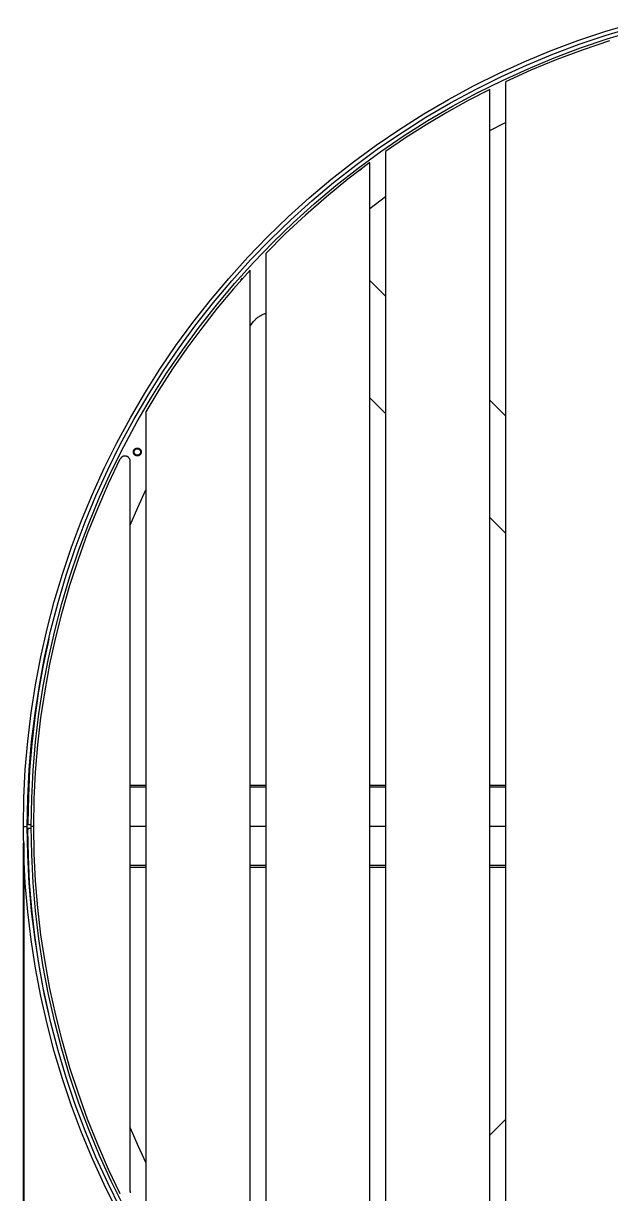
# Model space of a CAD drawing. Header units: inches. Extents: x 6 to 196, y 6 to 118.
# Drawn here: x 12.09 to 29.81, y 24.28 to 59.6 of the extents above; entities that cross this region are included whole.
import ezdxf

# ---------------------------------------------------------------- set-up
doc = ezdxf.new("R2010")
doc.units = ezdxf.units.IN
doc.header["$PDSIZE"] = -1
doc.layers.add('ZANO_R', color=7, linetype='Continuous', lineweight=0)
doc.layers.add('ZANO_W', color=1, linetype='Continuous', lineweight=0)
doc.styles.get("Standard").update_dxf_attribs({"font": 'ARIALUNI.TTF'})
doc.dimstyles.new('amerykanie', dxfattribs={"dimtxt": 50, "dimasz": 50, "dimexe": 0.5, "dimexo": 0.5, "dimgap": 1, "dimtad": 1, "dimdec": 0, "dimzin": 0, "dimlunit": 5, "dimtxsty": 'Standard', "dimcen": 0.09, "dimclrd": 1, "dimclre": 1, "dimclrt": 1, "dimazin": 0, "dimtfac": 1, "dimtdec": 0, "dimtmove": 0, "dimatfit": 3, "dimfxl": 1, "dimtzin": 0, "dimarcsym": 1})

# ---------------------------------------------------------------- blocks, each defined once
blk = doc.blocks.new('*D351')
at = {"layer": 'Defpoints', "color": 0}
for p in [(12.095, 35.339), (62.489, 35.339), (62.489, 6.297)]:
    blk.add_point(p, dxfattribs=at)
at = {"layer": 'ZANO_W', "color": 1, "lineweight": -2}
for p, q in [((12.095, 34.839), (12.095, 5.797)), ((62.489, 34.839), (62.489, 5.797)), ((13.095, 6.297), (61.489, 6.297))]:
    blk.add_line(p, q, dxfattribs=at)
at = {"layer": 'ZANO_W', "color": 1}
for points in [[(13.095, 6.464), (13.095, 6.13), (12.095, 6.297)], [(61.489, 6.13), (61.489, 6.464), (62.489, 6.297)]]:
    blk.add_solid(points, dxfattribs=at)
at = {"layer": 'ZANO_W', "color": 1, "insert": (37.292, 7.316), "char_height": 1, "attachment_point": 5}
blk.add_mtext('50 3/8', dxfattribs=at)

msp = doc.modelspace()

# ---------------------------------------------------------------- linework, layer by layer
at = {"layer": 'ZANO_R'}
for p, q in [((28.85399, 59.08122), (29.66949, 59.35546)), ((29.66949, 59.35546), (30.49388, 59.6017)), ((29.70522, 59.24288), (30.52575, 59.48796)), ((29.74095, 59.1303), (30.55761, 59.37423)), ((28.04832, 58.77929), (28.85399, 59.08122)), ((28.89354, 58.96993), (29.70522, 59.24288)), ((28.93309, 58.85863), (29.74095, 59.1303)), ((29.81159, 59.07006), (29.0089, 58.80195)), ((27.25344, 58.45004), (28.04832, 58.77929)), ((27.30049, 58.34171), (28.09165, 58.66942)), ((28.09165, 58.66942), (28.89354, 58.96993)), ((28.13498, 58.55954), (28.93309, 58.85863)), ((29.0089, 58.80195), (28.21578, 58.5067)), ((26.47025, 58.09384), (27.25344, 58.45004)), ((26.52098, 57.98718), (27.30049, 58.34171)), ((27.34755, 58.23338), (28.13498, 58.55954)), ((28.21578, 58.5067), (27.43317, 58.18464)), ((25.69969, 57.71111), (26.47025, 58.09384)), ((25.75403, 57.60624), (26.52098, 57.98718)), ((26.57171, 57.88052), (27.34755, 58.23338)), ((27.43317, 58.18464), (26.66196, 57.83616)), ((24.94264, 57.3023), (25.69969, 57.71111)), ((25.00053, 57.19934), (25.75403, 57.60624)), ((26.18952, 57.6068), (25.53807, 57.26992)), ((25.80837, 57.50137), (26.57171, 57.88052)), ((26.18952, 13.07134), (26.18952, 57.6068)), ((26.66196, 57.83616), (26.66196, 12.84197)), ((24.19999, 56.86787), (24.94264, 57.3023)), ((25.53807, 57.26992), (24.89683, 56.91398)), ((25.05842, 57.09639), (25.80837, 57.50137)), ((24.26136, 56.76696), (25.00053, 57.19934)), ((24.89683, 56.91398), (24.26635, 56.5393)), ((24.32273, 56.66604), (25.05842, 57.09639)), ((23.47261, 56.40835), (24.19999, 56.86787)), ((23.53739, 56.30959), (24.26136, 56.76696)), ((23.60216, 56.21082), (24.32273, 56.66604)), ((24.26635, 56.5393), (23.6472, 56.1462)), ((26.18952, 56.36783), (26.66196, 56.61055)), ((22.76133, 55.92426), (23.47261, 56.40835)), ((22.82945, 55.82777), (23.53739, 56.30959)), ((22.89756, 55.73127), (23.60216, 56.21082)), ((22.067, 55.41617), (22.76133, 55.92426)), ((22.13837, 55.32206), (22.82945, 55.82777)), ((23.6472, 56.1462), (23.0399, 55.73502)), ((22.20974, 55.22794), (22.89756, 55.73127)), ((23.0399, 55.73502), (23.0399, 14.94312)), ((21.39043, 54.88467), (22.067, 55.41617)), ((21.46496, 54.79305), (22.13837, 55.32206)), ((21.5395, 54.70143), (22.20974, 55.22794)), ((22.56745, 55.39661), (21.90126, 54.89009)), ((22.25413, 55.16279), (22.30543, 55.2016)), ((22.56745, 15.28153), (22.56745, 55.39661)), ((20.73239, 54.33038), (21.39043, 54.88467)), ((20.81001, 54.24135), (21.46496, 54.79305)), ((21.90126, 54.89009), (21.25248, 54.36145)), ((22.56745, 55.00406), (22.56745, 55.00843)), ((20.88763, 54.15233), (21.5395, 54.70143)), ((20.09366, 53.75394), (20.73239, 54.33038)), ((20.17427, 53.66762), (20.81001, 54.24135)), ((20.25489, 53.5813), (20.88763, 54.15233)), ((21.25248, 54.36145), (20.62184, 53.8113)), ((22.56745, 54.01156), (23.0399, 54.3746)), ((19.47498, 53.15604), (20.09366, 53.75394)), ((20.62184, 53.8113), (20.01006, 53.24024)), ((19.5585, 53.07252), (20.17427, 53.66762)), ((19.64201, 52.989), (20.25489, 53.5813)), ((18.87707, 52.53736), (19.47498, 53.15604)), ((18.96339, 52.45674), (19.5585, 53.07252)), ((20.01006, 53.24024), (19.41783, 52.64894)), ((19.04971, 52.37613), (19.64201, 52.989)), ((19.41783, 52.64894), (19.41783, 18.0292)), ((19.46345, 52.69593), (19.47047, 52.70313)), ((18.30064, 51.89863), (18.87707, 52.53736)), ((18.38966, 51.82101), (18.96339, 52.45674)), ((18.47869, 51.74338), (19.04971, 52.37613)), ((18.94538, 52.14738), (18.44045, 51.57905)), ((18.94538, 18.53076), (18.94538, 52.14738)), ((17.74635, 51.24059), (18.30064, 51.89863)), ((17.83797, 51.16605), (18.38966, 51.82101)), ((17.92959, 51.09151), (18.47869, 51.74338)), ((18.44045, 51.57905), (17.95312, 50.99555)), ((18.67004, 51.84181), (18.72101, 51.89914)), ((18.94538, 51.73736), (18.94538, 51.74085)), ((23.0399, 51.36279), (22.56745, 51.83523)), ((17.21485, 50.56401), (17.74635, 51.24059)), ((17.30896, 50.49265), (17.83797, 51.16605)), ((17.40307, 50.42128), (17.92959, 51.09151)), ((17.95312, 50.99555), (17.48384, 50.39744)), ((16.70676, 49.86968), (17.21485, 50.56401)), ((18.94538, 50.46772), (19.05149, 50.59549)), ((19.05149, 50.59549), (19.06869, 50.61537)), ((19.06869, 50.61537), (19.08655, 50.63467)), ((19.08655, 50.63467), (19.10504, 50.65336)), ((19.10504, 50.65336), (19.12415, 50.67142)), ((19.12415, 50.67142), (19.14384, 50.68884)), ((19.14384, 50.68884), (19.16411, 50.70558)), ((19.16411, 50.70558), (19.18492, 50.72165)), ((19.18492, 50.72165), (19.20626, 50.737)), ((19.20626, 50.737), (19.2281, 50.75164)), ((19.2281, 50.75164), (19.25042, 50.76554)), ((19.25042, 50.76554), (19.27319, 50.77869)), ((19.27319, 50.77869), (19.29638, 50.79107)), ((19.29638, 50.79107), (19.31998, 50.80266)), ((19.31998, 50.80266), (19.34395, 50.81347)), ((19.34395, 50.81347), (19.36826, 50.82346)), ((19.36826, 50.82346), (19.3929, 50.83264)), ((19.3929, 50.83264), (19.41783, 50.841)), ((16.80325, 49.80157), (17.30896, 50.49265)), ((16.89974, 49.73346), (17.40307, 50.42128)), ((17.48384, 50.39744), (17.03305, 49.78528)), ((16.22267, 49.15841), (16.70676, 49.86968)), ((16.32143, 49.09363), (16.80325, 49.80157)), ((16.42019, 49.02885), (16.89974, 49.73346)), ((17.03305, 49.78528), (16.60118, 49.15963)), ((15.76314, 48.43103), (16.22267, 49.15841)), ((16.60118, 49.15963), (16.18862, 48.52107)), ((15.86406, 48.36966), (16.32143, 49.09363)), ((15.96498, 48.30829), (16.42019, 49.02885)), ((15.32872, 47.68838), (15.76314, 48.43103)), ((16.18862, 48.52107), (15.79576, 47.87021)), ((15.43167, 47.63049), (15.86406, 48.36966)), ((15.53463, 47.5726), (15.96498, 48.30829)), ((22.56745, 48.2919), (23.0399, 47.81946)), ((26.66196, 47.74072), (26.18952, 48.21316)), ((15.79576, 47.87021), (15.79576, 22.80792)), ((15.81454, 47.90237), (15.81472, 47.90268)), ((14.9199, 46.93133), (15.32872, 47.68838)), ((15.02477, 46.87699), (15.43167, 47.63049)), ((15.12964, 46.82265), (15.53463, 47.5726)), ((14.53717, 46.16076), (14.9199, 46.93133)), ((14.64384, 46.11004), (15.02477, 46.87699)), ((14.7505, 46.05931), (15.12964, 46.82265)), ((15.42034, 46.6524), (15.42041, 46.65648)), ((15.42041, 46.64833), (15.42034, 46.6524)), ((15.42041, 46.65648), (15.42062, 46.66055)), ((15.42062, 46.64426), (15.42041, 46.64833)), ((15.42062, 46.66055), (15.42097, 46.66462)), ((15.42097, 46.64019), (15.42062, 46.64426)), ((15.42097, 46.66462), (15.42146, 46.66866)), ((15.42146, 46.63615), (15.42097, 46.64019)), ((15.42146, 46.66866), (15.42209, 46.67269)), ((15.42209, 46.63212), (15.42146, 46.63615)), ((15.42209, 46.67269), (15.42286, 46.6767)), ((15.42286, 46.62811), (15.42209, 46.63212)), ((15.42286, 46.6767), (15.42377, 46.68067)), ((15.42377, 46.68067), (15.42482, 46.68461)), ((15.42482, 46.68461), (15.426, 46.68852)), ((15.426, 46.68852), (15.42731, 46.69238)), ((15.42731, 46.69238), (15.42875, 46.69619)), ((15.42875, 46.69619), (15.43033, 46.69995)), ((15.43033, 46.69995), (15.43204, 46.70365)), ((15.43204, 46.70365), (15.43387, 46.70729)), ((15.43387, 46.70729), (15.43583, 46.71087)), ((15.43583, 46.71087), (15.4379, 46.71438)), ((15.4379, 46.71438), (15.4401, 46.71781)), ((15.44002, 46.6524), (15.44008, 46.6558)), ((15.44008, 46.64901), (15.44002, 46.6524)), ((15.44008, 46.6558), (15.44026, 46.6592)), ((15.44026, 46.64561), (15.44008, 46.64901)), ((15.4401, 46.71781), (15.44242, 46.72117)), ((15.44026, 46.6592), (15.44055, 46.66258)), ((15.44055, 46.64223), (15.44026, 46.64561)), ((15.44055, 46.66258), (15.44096, 46.66595)), ((15.44096, 46.63886), (15.44055, 46.64223)), ((15.44096, 46.66595), (15.44149, 46.66931)), ((15.44149, 46.6355), (15.44096, 46.63886)), ((15.44149, 46.66931), (15.44213, 46.67265)), ((15.44213, 46.63216), (15.44149, 46.6355)), ((15.44213, 46.67265), (15.44288, 46.67596)), ((15.44288, 46.62885), (15.44213, 46.63216)), ((15.44242, 46.72117), (15.44485, 46.72444)), ((15.44288, 46.67596), (15.44375, 46.67924)), ((15.44375, 46.67924), (15.44474, 46.6825)), ((15.44474, 46.6825), (15.44583, 46.68571)), ((15.44485, 46.72444), (15.44739, 46.72763)), ((15.44583, 46.68571), (15.44704, 46.68889)), ((15.44704, 46.68889), (15.44835, 46.69202)), ((15.44739, 46.72763), (15.45004, 46.73073)), ((15.44835, 46.69202), (15.44977, 46.69511)), ((15.44977, 46.69511), (15.4513, 46.69815)), ((15.45004, 46.73073), (15.4528, 46.73373)), ((15.4513, 46.69815), (15.45293, 46.70113)), ((15.4528, 46.73373), (15.45566, 46.73664)), ((15.45293, 46.70113), (15.45466, 46.70405)), ((15.45466, 46.70405), (15.45649, 46.70691)), ((15.45566, 46.73664), (15.45861, 46.73945)), ((15.45649, 46.70691), (15.45842, 46.70971)), ((15.45842, 46.70971), (15.46045, 46.71243)), ((15.45861, 46.73945), (15.46167, 46.74215)), ((15.46045, 46.71243), (15.46257, 46.71509)), ((15.46167, 46.74215), (15.46481, 46.74475)), ((15.46257, 46.71509), (15.46478, 46.71767)), ((15.46478, 46.71767), (15.46707, 46.72018)), ((15.46481, 46.74475), (15.46804, 46.74723)), ((15.46707, 46.72018), (15.46946, 46.7226)), ((15.46804, 46.74723), (15.47136, 46.74961)), ((15.46946, 46.7226), (15.47192, 46.72494)), ((15.47136, 46.74961), (15.47475, 46.75187)), ((15.47192, 46.72494), (15.47446, 46.72719)), ((15.47446, 46.72719), (15.47708, 46.72936)), ((15.47475, 46.75187), (15.47822, 46.75401)), ((15.47708, 46.72936), (15.47978, 46.73143)), ((15.47822, 46.75401), (15.48176, 46.75602)), ((15.47978, 46.73143), (15.48254, 46.73341)), ((15.48176, 46.75602), (15.48537, 46.75792)), ((15.48254, 46.73341), (15.48537, 46.73529)), ((15.48537, 46.75792), (15.48905, 46.75969)), ((15.48537, 46.73529), (15.48826, 46.73707)), ((15.48826, 46.73707), (15.49121, 46.73875)), ((15.48905, 46.75969), (15.49278, 46.76133)), ((15.49121, 46.73875), (15.49422, 46.74033)), ((15.49278, 46.76133), (15.49657, 46.76284)), ((15.49422, 46.74033), (15.49728, 46.74181)), ((15.49657, 46.76284), (15.5004, 46.76422)), ((15.49728, 46.74181), (15.50039, 46.74317)), ((15.50039, 46.74317), (15.50355, 46.74443)), ((15.5004, 46.76422), (15.50429, 46.76547)), ((15.50355, 46.74443), (15.50675, 46.74558)), ((15.50429, 46.76547), (15.50821, 46.76658)), ((15.50675, 46.74558), (15.50998, 46.74662)), ((15.50821, 46.76658), (15.51217, 46.76755)), ((15.50998, 46.74662), (15.51325, 46.74755)), ((15.51217, 46.76755), (15.51616, 46.76839)), ((15.51325, 46.74755), (15.51655, 46.74836)), ((15.51616, 46.76839), (15.52018, 46.76909)), ((15.51655, 46.74836), (15.51987, 46.74906)), ((15.51987, 46.74906), (15.52322, 46.74965)), ((15.52018, 46.76909), (15.52421, 46.76965)), ((15.52322, 46.74965), (15.52659, 46.75011)), ((15.52421, 46.76965), (15.52827, 46.77008)), ((15.52659, 46.75011), (15.52997, 46.75046)), ((15.52827, 46.77008), (15.53234, 46.77036)), ((15.52997, 46.75046), (15.53336, 46.7507)), ((15.53234, 46.77036), (15.53641, 46.7705)), ((15.53336, 46.7507), (15.53675, 46.75082)), ((15.53641, 46.7705), (15.54049, 46.7705)), ((15.53675, 46.75082), (15.54015, 46.75082)), ((15.54015, 46.75082), (15.54355, 46.7507)), ((15.54049, 46.7705), (15.54456, 46.77036)), ((15.54355, 46.7507), (15.54693, 46.75046)), ((15.54456, 46.77036), (15.54863, 46.77008)), ((15.54693, 46.75046), (15.55031, 46.75011)), ((15.54863, 46.77008), (15.55269, 46.76965)), ((15.55031, 46.75011), (15.55368, 46.74965)), ((15.55269, 46.76965), (15.55673, 46.76909)), ((15.55368, 46.74965), (15.55703, 46.74906)), ((15.55673, 46.76909), (15.56074, 46.76839)), ((15.55703, 46.74906), (15.56035, 46.74836)), ((15.56035, 46.74836), (15.56365, 46.74755)), ((15.56074, 46.76839), (15.56473, 46.76755)), ((15.56365, 46.74755), (15.56692, 46.74662)), ((15.56473, 46.76755), (15.56869, 46.76658)), ((15.56692, 46.74662), (15.57016, 46.74558)), ((15.56869, 46.76658), (15.57261, 46.76547)), ((15.57016, 46.74558), (15.57335, 46.74443)), ((15.57261, 46.76547), (15.5765, 46.76422)), ((15.57335, 46.74443), (15.57651, 46.74317)), ((15.5765, 46.76422), (15.58033, 46.76284)), ((15.57651, 46.74317), (15.57962, 46.74181)), ((15.57962, 46.74181), (15.58268, 46.74033)), ((15.58033, 46.76284), (15.58412, 46.76133)), ((15.58268, 46.74033), (15.58569, 46.73875)), ((15.58412, 46.76133), (15.58785, 46.75969)), ((15.58569, 46.73875), (15.58864, 46.73707)), ((15.58785, 46.75969), (15.59153, 46.75792)), ((15.58864, 46.73707), (15.59153, 46.73529)), ((15.59153, 46.75792), (15.59514, 46.75602)), ((15.59153, 46.73529), (15.59436, 46.73341)), ((15.59436, 46.73341), (15.59713, 46.73143)), ((15.59514, 46.75602), (15.59868, 46.75401)), ((15.59713, 46.73143), (15.59982, 46.72936)), ((15.59868, 46.75401), (15.60215, 46.75187)), ((15.59982, 46.72936), (15.60244, 46.72719)), ((15.60215, 46.75187), (15.60555, 46.74961)), ((15.60244, 46.72719), (15.60498, 46.72494)), ((15.60498, 46.72494), (15.60744, 46.7226)), ((15.60555, 46.74961), (15.60886, 46.74723)), ((15.60744, 46.7226), (15.60983, 46.72018)), ((15.60886, 46.74723), (15.61209, 46.74475)), ((15.60983, 46.72018), (15.61212, 46.71767)), ((15.61209, 46.74475), (15.61523, 46.74215)), ((15.61212, 46.71767), (15.61433, 46.71509)), ((15.61433, 46.71509), (15.61645, 46.71243)), ((15.61523, 46.74215), (15.61829, 46.73945)), ((15.61645, 46.71243), (15.61848, 46.70971)), ((15.61829, 46.73945), (15.62124, 46.73664)), ((15.61848, 46.70971), (15.62041, 46.70691)), ((15.62041, 46.70691), (15.62224, 46.70405)), ((15.62124, 46.73664), (15.6241, 46.73373)), ((15.62224, 46.70405), (15.62397, 46.70113)), ((15.62397, 46.70113), (15.6256, 46.69815)), ((15.6241, 46.73373), (15.62686, 46.73073)), ((15.6256, 46.69815), (15.62713, 46.69511)), ((15.62686, 46.73073), (15.62951, 46.72763)), ((15.62713, 46.69511), (15.62855, 46.69202)), ((15.62855, 46.69202), (15.62986, 46.68889)), ((15.62951, 46.72763), (15.63205, 46.72444)), ((15.62986, 46.68889), (15.63107, 46.68571)), ((15.63107, 46.68571), (15.63216, 46.6825)), ((15.63205, 46.72444), (15.63448, 46.72117)), ((15.63216, 46.6825), (15.63315, 46.67924)), ((15.63315, 46.67924), (15.63402, 46.67596)), ((15.63402, 46.67596), (15.63477, 46.67265)), ((15.63477, 46.63216), (15.63402, 46.62885)), ((15.63448, 46.72117), (15.6368, 46.71781)), ((15.63477, 46.67265), (15.63541, 46.66931)), ((15.63541, 46.6355), (15.63477, 46.63216)), ((15.63541, 46.66931), (15.63594, 46.66595)), ((15.63594, 46.63886), (15.63541, 46.6355)), ((15.63594, 46.66595), (15.63635, 46.66258)), ((15.63635, 46.64223), (15.63594, 46.63886)), ((15.63635, 46.66258), (15.63664, 46.6592)), ((15.63664, 46.64561), (15.63635, 46.64223)), ((15.63664, 46.6592), (15.63682, 46.6558)), ((15.63682, 46.64901), (15.63664, 46.64561)), ((15.6368, 46.71781), (15.639, 46.71438)), ((15.63682, 46.6558), (15.63688, 46.6524)), ((15.63688, 46.6524), (15.63682, 46.64901)), ((15.639, 46.71438), (15.64108, 46.71087)), ((15.64108, 46.71087), (15.64303, 46.70729)), ((15.64303, 46.70729), (15.64486, 46.70365)), ((15.64486, 46.70365), (15.64657, 46.69995)), ((15.64657, 46.69995), (15.64815, 46.69619)), ((15.64815, 46.69619), (15.64959, 46.69238)), ((15.64959, 46.69238), (15.65091, 46.68852)), ((15.65091, 46.68852), (15.65209, 46.68461)), ((15.65209, 46.68461), (15.65313, 46.68067)), ((15.65313, 46.68067), (15.65404, 46.6767)), ((15.65404, 46.6767), (15.65481, 46.67269)), ((15.65481, 46.63212), (15.65404, 46.62811)), ((15.65481, 46.67269), (15.65544, 46.66866)), ((15.65544, 46.63615), (15.65481, 46.63212)), ((15.65544, 46.66866), (15.65593, 46.66462)), ((15.65593, 46.64019), (15.65544, 46.63615)), ((15.65593, 46.66462), (15.65628, 46.66055)), ((15.65628, 46.64426), (15.65593, 46.64019)), ((15.65628, 46.66055), (15.65649, 46.65648)), ((15.65649, 46.64833), (15.65628, 46.64426)), ((15.65649, 46.65648), (15.65656, 46.6524)), ((15.65656, 46.6524), (15.65649, 46.64833)), ((14.67024, 45.70121), (15.0249, 46.44287)), ((15.02743, 46.44773), (15.0249, 46.44287)), ((15.03013, 46.4525), (15.02743, 46.44773)), ((15.03299, 46.45717), (15.03013, 46.4525)), ((15.03601, 46.46174), (15.03299, 46.45717)), ((15.03919, 46.4662), (15.03601, 46.46174)), ((15.04253, 46.47055), (15.03919, 46.4662)), ((15.04601, 46.47478), (15.04253, 46.47055)), ((15.04964, 46.47889), (15.04601, 46.47478)), ((15.0534, 46.48287), (15.04964, 46.47889)), ((15.05731, 46.48671), (15.0534, 46.48287)), ((15.06134, 46.49042), (15.05731, 46.48671)), ((15.0655, 46.49398), (15.06134, 46.49042)), ((15.06979, 46.4974), (15.0655, 46.49398)), ((15.07419, 46.50066), (15.06979, 46.4974)), ((15.0787, 46.50377), (15.07419, 46.50066)), ((15.08331, 46.50672), (15.0787, 46.50377)), ((15.08803, 46.50951), (15.08331, 46.50672)), ((15.09284, 46.51214), (15.08803, 46.50951)), ((15.09774, 46.51459), (15.09284, 46.51214)), ((15.10272, 46.51687), (15.09774, 46.51459)), ((15.10777, 46.51898), (15.10272, 46.51687)), ((15.1129, 46.52091), (15.10777, 46.51898)), ((15.11809, 46.52267), (15.1129, 46.52091)), ((15.12334, 46.52423), (15.11809, 46.52267)), ((15.12864, 46.52562), (15.12334, 46.52423)), ((15.13399, 46.52682), (15.12864, 46.52562)), ((15.13937, 46.52784), (15.13399, 46.52682)), ((15.14479, 46.52866), (15.13937, 46.52784)), ((15.15023, 46.5293), (15.14479, 46.52866)), ((15.15569, 46.52975), (15.15023, 46.5293)), ((15.16116, 46.53001), (15.15569, 46.52975)), ((15.16664, 46.53007), (15.16116, 46.53001)), ((15.17212, 46.52995), (15.16664, 46.53007)), ((15.17759, 46.52964), (15.17212, 46.52995)), ((15.18305, 46.52913), (15.17759, 46.52964)), ((15.18848, 46.52844), (15.18305, 46.52913)), ((15.19389, 46.52756), (15.18848, 46.52844)), ((15.19926, 46.52649), (15.19389, 46.52756)), ((15.20459, 46.52523), (15.19926, 46.52649)), ((15.20988, 46.52379), (15.20459, 46.52523)), ((15.21511, 46.52217), (15.20988, 46.52379)), ((15.22029, 46.52036), (15.21511, 46.52217)), ((15.22539, 46.51838), (15.22029, 46.52036)), ((15.23043, 46.51622), (15.22539, 46.51838)), ((15.23539, 46.51388), (15.23043, 46.51622)), ((15.24026, 46.51138), (15.23539, 46.51388)), ((15.24504, 46.50871), (15.24026, 46.51138)), ((15.24973, 46.50587), (15.24504, 46.50871)), ((15.25431, 46.50287), (15.24973, 46.50587)), ((15.25879, 46.49971), (15.25431, 46.50287)), ((15.26316, 46.4964), (15.25879, 46.49971)), ((15.2674, 46.49294), (15.26316, 46.4964)), ((15.27153, 46.48934), (15.2674, 46.49294)), ((15.27553, 46.48559), (15.27153, 46.48934)), ((15.27939, 46.4817), (15.27553, 46.48559)), ((15.28312, 46.47769), (15.27939, 46.4817)), ((15.2867, 46.47355), (15.28312, 46.47769)), ((15.29014, 46.46928), (15.2867, 46.47355)), ((15.29343, 46.4649), (15.29014, 46.46928)), ((15.29656, 46.4604), (15.29343, 46.4649)), ((15.29954, 46.4558), (15.29656, 46.4604)), ((15.30235, 46.4511), (15.29954, 46.4558)), ((15.305, 46.4463), (15.30235, 46.4511)), ((15.30748, 46.44142), (15.305, 46.4463)), ((15.30979, 46.43645), (15.30748, 46.44142)), ((15.31192, 46.4314), (15.30979, 46.43645)), ((15.31388, 46.42629), (15.31192, 46.4314)), ((15.31566, 46.4211), (15.31388, 46.42629)), ((15.31725, 46.41586), (15.31566, 46.4211)), ((15.31867, 46.41057), (15.31725, 46.41586)), ((15.3199, 46.40523), (15.31867, 46.41057)), ((15.32094, 46.39985), (15.3199, 46.40523)), ((15.32179, 46.39444), (15.32094, 46.39985)), ((15.32246, 46.389), (15.32179, 46.39444)), ((15.32293, 46.38354), (15.32246, 46.389)), ((15.32322, 46.37807), (15.32293, 46.38354)), ((15.32331, 46.37259), (15.32322, 46.37807)), ((15.32331, 24.30554), (15.32331, 46.37259)), ((15.42377, 46.62414), (15.42286, 46.62811)), ((15.42482, 46.6202), (15.42377, 46.62414)), ((15.426, 46.61629), (15.42482, 46.6202)), ((15.42731, 46.61243), (15.426, 46.61629)), ((15.42875, 46.60862), (15.42731, 46.61243)), ((15.43033, 46.60486), (15.42875, 46.60862)), ((15.43204, 46.60116), (15.43033, 46.60486)), ((15.43387, 46.59752), (15.43204, 46.60116)), ((15.43583, 46.59394), (15.43387, 46.59752)), ((15.4379, 46.59043), (15.43583, 46.59394)), ((15.4401, 46.587), (15.4379, 46.59043)), ((15.44242, 46.58364), (15.4401, 46.587)), ((15.44485, 46.58037), (15.44242, 46.58364)), ((15.44375, 46.62557), (15.44288, 46.62885)), ((15.44474, 46.62231), (15.44375, 46.62557)), ((15.44583, 46.6191), (15.44474, 46.62231)), ((15.44739, 46.57718), (15.44485, 46.58037)), ((15.44704, 46.61592), (15.44583, 46.6191)), ((15.44835, 46.61279), (15.44704, 46.61592)), ((15.45004, 46.57408), (15.44739, 46.57718)), ((15.44977, 46.6097), (15.44835, 46.61279)), ((15.4513, 46.60666), (15.44977, 46.6097)), ((15.4528, 46.57108), (15.45004, 46.57408)), ((15.45293, 46.60368), (15.4513, 46.60666)), ((15.45566, 46.56817), (15.4528, 46.57108)), ((15.45466, 46.60076), (15.45293, 46.60368)), ((15.45649, 46.5979), (15.45466, 46.60076)), ((15.45861, 46.56536), (15.45566, 46.56817)), ((15.45842, 46.5951), (15.45649, 46.5979)), ((15.46045, 46.59237), (15.45842, 46.5951)), ((15.46167, 46.56266), (15.45861, 46.56536)), ((15.46257, 46.58972), (15.46045, 46.59237)), ((15.46481, 46.56006), (15.46167, 46.56266)), ((15.46478, 46.58714), (15.46257, 46.58972)), ((15.46707, 46.58463), (15.46478, 46.58714)), ((15.46804, 46.55758), (15.46481, 46.56006)), ((15.46946, 46.58221), (15.46707, 46.58463)), ((15.47136, 46.5552), (15.46804, 46.55758)), ((15.47192, 46.57987), (15.46946, 46.58221)), ((15.47475, 46.55294), (15.47136, 46.5552)), ((15.47446, 46.57762), (15.47192, 46.57987)), ((15.47708, 46.57545), (15.47446, 46.57762)), ((15.47822, 46.5508), (15.47475, 46.55294)), ((15.47978, 46.57338), (15.47708, 46.57545)), ((15.48176, 46.54879), (15.47822, 46.5508)), ((15.48254, 46.5714), (15.47978, 46.57338)), ((15.48537, 46.54689), (15.48176, 46.54879)), ((15.48537, 46.56952), (15.48254, 46.5714)), ((15.48826, 46.56774), (15.48537, 46.56952)), ((15.48905, 46.54512), (15.48537, 46.54689)), ((15.49121, 46.56606), (15.48826, 46.56774)), ((15.49278, 46.54348), (15.48905, 46.54512)), ((15.49422, 46.56448), (15.49121, 46.56606)), ((15.49657, 46.54197), (15.49278, 46.54348)), ((15.49728, 46.563), (15.49422, 46.56448)), ((15.5004, 46.54059), (15.49657, 46.54197)), ((15.50039, 46.56163), (15.49728, 46.563)), ((15.50355, 46.56038), (15.50039, 46.56163)), ((15.50429, 46.53934), (15.5004, 46.54059)), ((15.50675, 46.55923), (15.50355, 46.56038)), ((15.50821, 46.53823), (15.50429, 46.53934)), ((15.50998, 46.55819), (15.50675, 46.55923)), ((15.51217, 46.53726), (15.50821, 46.53823)), ((15.51325, 46.55726), (15.50998, 46.55819)), ((15.51616, 46.53642), (15.51217, 46.53726)), ((15.51655, 46.55645), (15.51325, 46.55726)), ((15.52018, 46.53572), (15.51616, 46.53642)), ((15.51987, 46.55575), (15.51655, 46.55645)), ((15.52322, 46.55516), (15.51987, 46.55575)), ((15.52421, 46.53516), (15.52018, 46.53572)), ((15.52659, 46.5547), (15.52322, 46.55516)), ((15.52827, 46.53473), (15.52421, 46.53516)), ((15.52997, 46.55435), (15.52659, 46.5547)), ((15.53234, 46.53445), (15.52827, 46.53473)), ((15.53336, 46.55411), (15.52997, 46.55435)), ((15.53641, 46.53431), (15.53234, 46.53445)), ((15.53675, 46.55399), (15.53336, 46.55411)), ((15.54049, 46.53431), (15.53641, 46.53431)), ((15.54015, 46.55399), (15.53675, 46.55399)), ((15.54355, 46.55411), (15.54015, 46.55399)), ((15.54456, 46.53445), (15.54049, 46.53431)), ((15.54693, 46.55435), (15.54355, 46.55411)), ((15.54863, 46.53473), (15.54456, 46.53445)), ((15.55031, 46.5547), (15.54693, 46.55435)), ((15.55269, 46.53516), (15.54863, 46.53473)), ((15.55368, 46.55516), (15.55031, 46.5547)), ((15.55673, 46.53572), (15.55269, 46.53516)), ((15.55703, 46.55575), (15.55368, 46.55516)), ((15.56074, 46.53642), (15.55673, 46.53572)), ((15.56035, 46.55645), (15.55703, 46.55575)), ((15.56365, 46.55726), (15.56035, 46.55645)), ((15.56473, 46.53726), (15.56074, 46.53642)), ((15.56692, 46.55819), (15.56365, 46.55726)), ((15.56869, 46.53823), (15.56473, 46.53726)), ((15.57016, 46.55923), (15.56692, 46.55819)), ((15.57261, 46.53934), (15.56869, 46.53823)), ((15.57335, 46.56038), (15.57016, 46.55923)), ((15.5765, 46.54059), (15.57261, 46.53934)), ((15.57651, 46.56163), (15.57335, 46.56038)), ((15.58033, 46.54197), (15.5765, 46.54059)), ((15.57962, 46.563), (15.57651, 46.56163)), ((15.58268, 46.56448), (15.57962, 46.563)), ((15.58412, 46.54348), (15.58033, 46.54197)), ((15.58569, 46.56606), (15.58268, 46.56448)), ((15.58785, 46.54512), (15.58412, 46.54348)), ((15.58864, 46.56774), (15.58569, 46.56606)), ((15.59153, 46.54689), (15.58785, 46.54512)), ((15.59153, 46.56952), (15.58864, 46.56774)), ((15.59436, 46.5714), (15.59153, 46.56952)), ((15.59514, 46.54879), (15.59153, 46.54689)), ((15.59713, 46.57338), (15.59436, 46.5714)), ((15.59868, 46.5508), (15.59514, 46.54879)), ((15.59982, 46.57545), (15.59713, 46.57338)), ((15.60215, 46.55294), (15.59868, 46.5508)), ((15.60244, 46.57762), (15.59982, 46.57545)), ((15.60555, 46.5552), (15.60215, 46.55294)), ((15.60498, 46.57987), (15.60244, 46.57762)), ((15.60744, 46.58221), (15.60498, 46.57987)), ((15.60886, 46.55758), (15.60555, 46.5552)), ((15.60983, 46.58463), (15.60744, 46.58221)), ((15.61209, 46.56006), (15.60886, 46.55758)), ((15.61212, 46.58714), (15.60983, 46.58463)), ((15.61523, 46.56266), (15.61209, 46.56006)), ((15.61433, 46.58972), (15.61212, 46.58714)), ((15.61645, 46.59237), (15.61433, 46.58972)), ((15.61829, 46.56536), (15.61523, 46.56266)), ((15.61848, 46.5951), (15.61645, 46.59237)), ((15.62124, 46.56817), (15.61829, 46.56536)), ((15.62041, 46.5979), (15.61848, 46.5951)), ((15.62224, 46.60076), (15.62041, 46.5979)), ((15.6241, 46.57108), (15.62124, 46.56817)), ((15.62397, 46.60368), (15.62224, 46.60076)), ((15.6256, 46.60666), (15.62397, 46.60368)), ((15.62686, 46.57408), (15.6241, 46.57108)), ((15.62713, 46.6097), (15.6256, 46.60666)), ((15.62951, 46.57718), (15.62686, 46.57408)), ((15.62855, 46.61279), (15.62713, 46.6097)), ((15.62986, 46.61592), (15.62855, 46.61279)), ((15.63205, 46.58037), (15.62951, 46.57718)), ((15.63107, 46.6191), (15.62986, 46.61592)), ((15.63216, 46.62231), (15.63107, 46.6191)), ((15.63448, 46.58364), (15.63205, 46.58037)), ((15.63315, 46.62557), (15.63216, 46.62231)), ((15.63402, 46.62885), (15.63315, 46.62557)), ((15.6368, 46.587), (15.63448, 46.58364)), ((15.639, 46.59043), (15.6368, 46.587)), ((15.64108, 46.59394), (15.639, 46.59043)), ((15.64303, 46.59752), (15.64108, 46.59394)), ((15.64486, 46.60116), (15.64303, 46.59752)), ((15.64657, 46.60486), (15.64486, 46.60116)), ((15.64815, 46.60862), (15.64657, 46.60486)), ((15.64959, 46.61243), (15.64815, 46.60862)), ((15.65091, 46.61629), (15.64959, 46.61243)), ((15.65209, 46.6202), (15.65091, 46.61629)), ((15.65313, 46.62414), (15.65209, 46.6202)), ((15.65404, 46.62811), (15.65313, 46.62414)), ((14.18098, 45.37758), (14.53717, 46.16076)), ((14.28931, 45.33053), (14.64384, 46.11004)), ((14.39764, 45.28347), (14.7505, 46.05931)), ((14.34027, 44.94824), (14.67024, 45.70121)), ((13.85172, 44.58269), (14.18098, 45.37758)), ((13.9616, 44.53936), (14.28931, 45.33053)), ((14.07147, 44.49604), (14.39764, 45.28347)), ((15.55301, 44.97707), (15.79576, 45.50698)), ((14.03535, 44.18478), (14.34027, 44.94824)), ((15.32331, 44.44136), (15.55301, 44.97707)), ((13.5498, 43.77703), (13.85172, 44.58269)), ((13.66109, 43.73748), (13.9616, 44.53936)), ((26.18952, 44.66983), (26.66196, 44.19739)), ((13.75583, 43.41166), (14.03535, 44.18478)), ((13.77238, 43.69792), (14.07147, 44.49604)), ((13.27556, 42.96153), (13.5498, 43.77703)), ((13.38814, 42.9258), (13.66109, 43.73748)), ((13.50071, 42.89007), (13.77238, 43.69792)), ((13.50199, 42.62973), (13.75583, 43.41166)), ((13.02932, 42.13714), (13.27556, 42.96153)), ((13.14305, 42.10527), (13.38814, 42.9258)), ((13.25678, 42.07341), (13.50071, 42.89007)), ((13.27413, 41.83984), (13.50199, 42.62973)), ((12.81137, 41.30482), (13.02932, 42.13714)), ((12.92613, 41.27686), (13.14305, 42.10527)), ((13.04088, 41.24889), (13.25678, 42.07341)), ((13.07248, 41.04285), (13.27413, 41.83984)), ((12.62197, 40.46555), (12.81137, 41.30482)), ((12.85946, 40.99571), (12.6937, 40.21234)), ((12.73761, 40.44152), (12.92613, 41.27686)), ((12.85325, 40.41749), (13.04088, 41.24889)), ((12.89727, 40.23964), (13.07248, 41.04285)), ((12.46133, 39.6203), (12.62197, 40.46555)), ((12.57772, 39.60023), (12.73761, 40.44152)), ((12.69411, 39.58016), (12.85325, 40.41749)), ((12.6937, 40.21234), (12.55316, 39.42407)), ((12.7487, 39.43108), (12.89727, 40.23964)), ((12.32963, 38.77006), (12.46133, 39.6203)), ((12.44665, 38.75398), (12.57772, 39.60023)), ((12.56366, 38.73789), (12.69411, 39.58016)), ((12.55316, 39.42407), (12.43797, 38.63168)), ((12.62691, 38.61805), (12.7487, 39.43108)), ((12.22705, 37.91582), (12.32963, 38.77006)), ((12.34454, 37.90374), (12.44665, 38.75398)), ((12.43797, 38.63168), (12.34825, 37.83602)), ((12.46203, 37.89166), (12.56366, 38.73789)), ((12.53205, 37.80144), (12.62691, 38.61805)), ((12.15369, 37.05857), (12.22705, 37.91582)), ((12.27152, 37.05051), (12.34454, 37.90374)), ((12.34825, 37.83602), (12.2841, 37.03788)), ((12.38936, 37.04245), (12.46203, 37.89166)), ((12.46422, 36.98215), (12.53205, 37.80144)), ((12.10964, 36.19932), (12.15369, 37.05857)), ((12.22768, 36.19529), (12.27152, 37.05051)), ((12.2841, 37.03788), (12.24559, 36.2381)), ((12.34572, 36.19126), (12.38936, 37.04245)), ((12.42349, 36.16106), (12.46422, 36.98215)), ((15.79576, 36.57923), (15.32331, 36.57923)), ((15.79576, 36.52018), (15.32331, 36.52018)), ((19.41783, 36.57923), (18.94538, 36.57923)), ((19.41783, 36.52018), (18.94538, 36.52018)), ((23.0399, 36.57923), (22.56745, 36.57923)), ((23.0399, 36.52018), (22.56745, 36.52018)), ((26.66196, 36.57923), (26.18952, 36.57923)), ((26.66196, 36.52018), (26.18952, 36.52018)), ((12.09495, 35.33907), (12.10964, 36.19932)), ((12.21306, 35.33907), (12.22768, 36.19529)), ((12.24559, 36.2381), (12.23274, 35.43749)), ((12.33117, 35.33907), (12.34572, 36.19126)), ((12.40991, 35.33907), (12.42349, 36.16106)), ((12.09495, 35.39812), (12.09502, 35.39812)), ((12.09495, 35.28001), (12.09495, 35.39812)), ((12.10964, 34.47881), (12.09495, 35.33907)), ((12.09495, 35.33907), (12.21306, 35.33907)), ((12.22768, 34.48285), (12.21306, 35.33907)), ((12.21313, 35.39812), (12.33124, 35.39812)), ((12.23274, 35.43749), (12.23274, 35.39812)), ((12.34572, 34.48688), (12.33117, 35.33907)), ((12.40991, 35.33907), (12.33117, 35.33907)), ((12.42349, 34.51708), (12.40991, 35.33907)), ((15.79576, 35.33907), (15.32331, 35.33907)), ((19.41783, 35.33907), (18.94538, 35.33907)), ((23.0399, 35.33907), (22.56745, 35.33907)), ((26.66196, 35.33907), (26.18952, 35.33907)), ((12.09502, 35.28001), (12.09497, 35.28001)), ((12.33124, 35.28001), (12.21313, 35.28001)), ((12.23274, 35.28001), (12.23274, 35.24064)), ((12.24559, 34.44004), (12.23274, 35.24064)), ((12.15369, 33.61956), (12.10964, 34.47881)), ((12.27152, 33.62762), (12.22768, 34.48285)), ((12.2841, 33.64025), (12.24559, 34.44004)), ((12.38936, 33.63568), (12.34572, 34.48688)), ((12.46422, 33.69599), (12.42349, 34.51708)), ((15.79576, 34.15796), (15.32331, 34.15796)), ((15.79576, 34.0989), (15.32331, 34.0989)), ((19.41783, 34.15796), (18.94538, 34.15796)), ((19.41783, 34.0989), (18.94538, 34.0989)), ((23.0399, 34.15796), (22.56745, 34.15796)), ((23.0399, 34.0989), (22.56745, 34.0989)), ((26.66196, 34.15796), (26.18952, 34.15796)), ((26.66196, 34.0989), (26.18952, 34.0989)), ((12.22705, 32.76232), (12.15369, 33.61956)), ((12.34454, 32.7744), (12.27152, 33.62762)), ((12.34825, 32.84212), (12.2841, 33.64025)), ((12.46203, 32.78648), (12.38936, 33.63568)), ((12.53205, 32.8767), (12.46422, 33.69599)), ((12.62691, 32.06009), (12.53205, 32.8767)), ((12.32963, 31.90808), (12.22705, 32.76232)), ((12.44665, 31.92416), (12.34454, 32.7744)), ((12.43797, 32.04645), (12.34825, 32.84212)), ((12.56366, 31.94024), (12.46203, 32.78648)), ((12.46133, 31.05784), (12.32963, 31.90808)), ((12.55316, 31.25407), (12.43797, 32.04645)), ((12.57772, 31.0779), (12.44665, 31.92416)), ((12.69411, 31.09797), (12.56366, 31.94024)), ((12.7487, 31.24706), (12.62691, 32.06009)), ((12.6937, 30.46579), (12.55316, 31.25407)), ((12.85325, 30.26065), (12.69411, 31.09797)), ((12.89727, 30.4385), (12.7487, 31.24706)), ((12.62197, 30.21259), (12.46133, 31.05784)), ((12.73761, 30.23662), (12.57772, 31.0779)), ((12.85946, 29.68243), (12.6937, 30.46579)), ((13.07248, 29.63528), (12.89727, 30.4385)), ((12.81137, 29.37332), (12.62197, 30.21259)), ((12.92613, 29.40128), (12.73761, 30.23662)), ((13.04088, 29.42924), (12.85325, 30.26065)), ((13.02932, 28.541), (12.81137, 29.37332)), ((13.14305, 28.57287), (12.92613, 29.40128)), ((13.25678, 28.60473), (13.04088, 29.42924)), ((13.27413, 28.8383), (13.07248, 29.63528)), ((13.50199, 28.04841), (13.27413, 28.8383)), ((13.27556, 27.71661), (13.02932, 28.541)), ((13.38814, 27.75234), (13.14305, 28.57287)), ((13.50071, 27.78807), (13.25678, 28.60473)), ((13.75583, 27.26648), (13.50199, 28.04841)), ((13.5498, 26.90111), (13.27556, 27.71661)), ((13.66109, 26.94066), (13.38814, 27.75234)), ((13.77238, 26.98021), (13.50071, 27.78807)), ((14.03535, 26.49336), (13.75583, 27.26648)), ((13.85172, 26.09544), (13.5498, 26.90111)), ((13.9616, 26.13877), (13.66109, 26.94066)), ((14.07147, 26.1821), (13.77238, 26.98021)), ((14.34027, 25.7299), (14.03535, 26.49336)), ((14.39764, 25.39467), (14.07147, 26.1821)), ((15.32331, 26.23677), (15.55301, 25.70107)), ((26.18952, 26.0083), (26.66196, 26.48075)), ((14.18098, 25.30056), (13.85172, 26.09544)), ((14.28931, 25.34761), (13.9616, 26.13877)), ((14.67024, 24.97693), (14.34027, 25.7299)), ((15.55301, 25.70107), (15.79576, 25.17116)), ((14.53717, 24.51737), (14.18098, 25.30056)), ((14.64384, 24.5681), (14.28931, 25.34761)), ((14.7505, 24.61883), (14.39764, 25.39467)), ((15.0249, 24.23527), (14.67024, 24.97693)), ((14.9199, 23.74681), (14.53717, 24.51737)), ((15.02477, 23.80115), (14.64384, 24.5681)), ((15.12964, 23.85549), (14.7505, 24.61883)), ((15.32094, 24.27829), (15.3199, 24.27291)), ((15.32179, 24.2837), (15.32094, 24.27829)), ((15.32246, 24.28914), (15.32179, 24.2837)), ((15.32293, 24.29459), (15.32246, 24.28914)), ((15.32322, 24.30006), (15.32293, 24.29459)), ((15.32331, 24.30554), (15.32322, 24.30006))]:
    msp.add_line(p, q, dxfattribs=at)

# ---------------------------------------------------------------- dimensions: what is measured, and where the dimension line sits
at = {"layer": 'ZANO_W'}
dim = msp.add_linear_dim(base=(62.48895, 6.29684), p1=(12.09495, 35.33907), p2=(62.48895, 35.33907), dimstyle='amerykanie', override={"dimtxt": 1, "dimasz": 1, "dimgap": 0.5, "dimdec": 4, "dimaunit": 1, "dimadec": 1, "dimtdec": 4, "dimtmove": 1, "dimfrac": 2}, dxfattribs=at)
dim.commit()
dim.dimension.update_dxf_attribs({"geometry": '*D351', "text_midpoint": (37.29195, 7.31594)})

doc.saveas('drawing.dxf')
